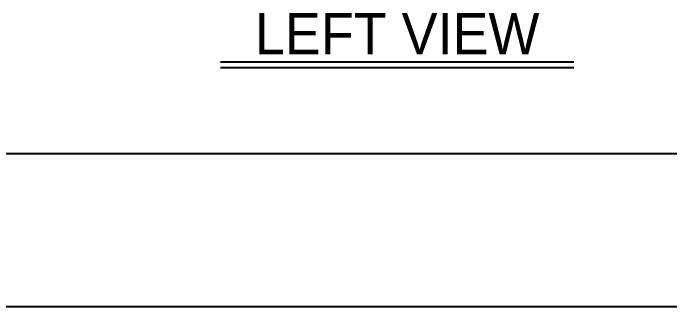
# Model space of a CAD drawing. Header units: millimetres. Extents: x 2322 to 24181, y 2355 to 17812.
# Drawn here: x 7868 to 10099, y 2355 to 3352 of the extents above; entities that cross this region are included whole.
import ezdxf
from ezdxf.enums import TextEntityAlignment as Align

# ---------------------------------------------------------------- set-up
doc = ezdxf.new("R2010")
doc.units = ezdxf.units.MM
doc.layers.get('DEFPOINTS').update_dxf_attribs({"color": 140})
doc.layers.add('냉각탑_form', color=1, linetype='Continuous')
doc.layers.add('냉각탑_text', color=3, linetype='Continuous')
doc.styles.add('돋움', font='Dotum.ttf', dxfattribs={"width": 0.8})

msp = doc.modelspace()

# ---------------------------------------------------------------- linework, layer by layer
at = {"color": 1}
for p, q in [((8572.5, 3187.4), (9772.5, 3187.4)), ((8572.5, 3167.4), (9772.5, 3167.4))]:
    msp.add_line(p, q, dxfattribs=at)
at = {"layer": 'DEFPOINTS'}
msp.add_line((24181.3, 2354.8), (2322.1, 2354.8), dxfattribs=at)
at = {"layer": '냉각탑_form'}
msp.add_line((2842.6, 2875.3), (23660.8, 2875.3), dxfattribs=at)

# ---------------------------------------------------------------- texts
at = {"layer": '냉각탑_text', "style": '돋움'}
msp.add_text('LEFT VIEW', height=140, dxfattribs=at).set_placement((9172.5, 3282.3), align=Align.MIDDLE_CENTER)

doc.saveas('drawing.dxf')
